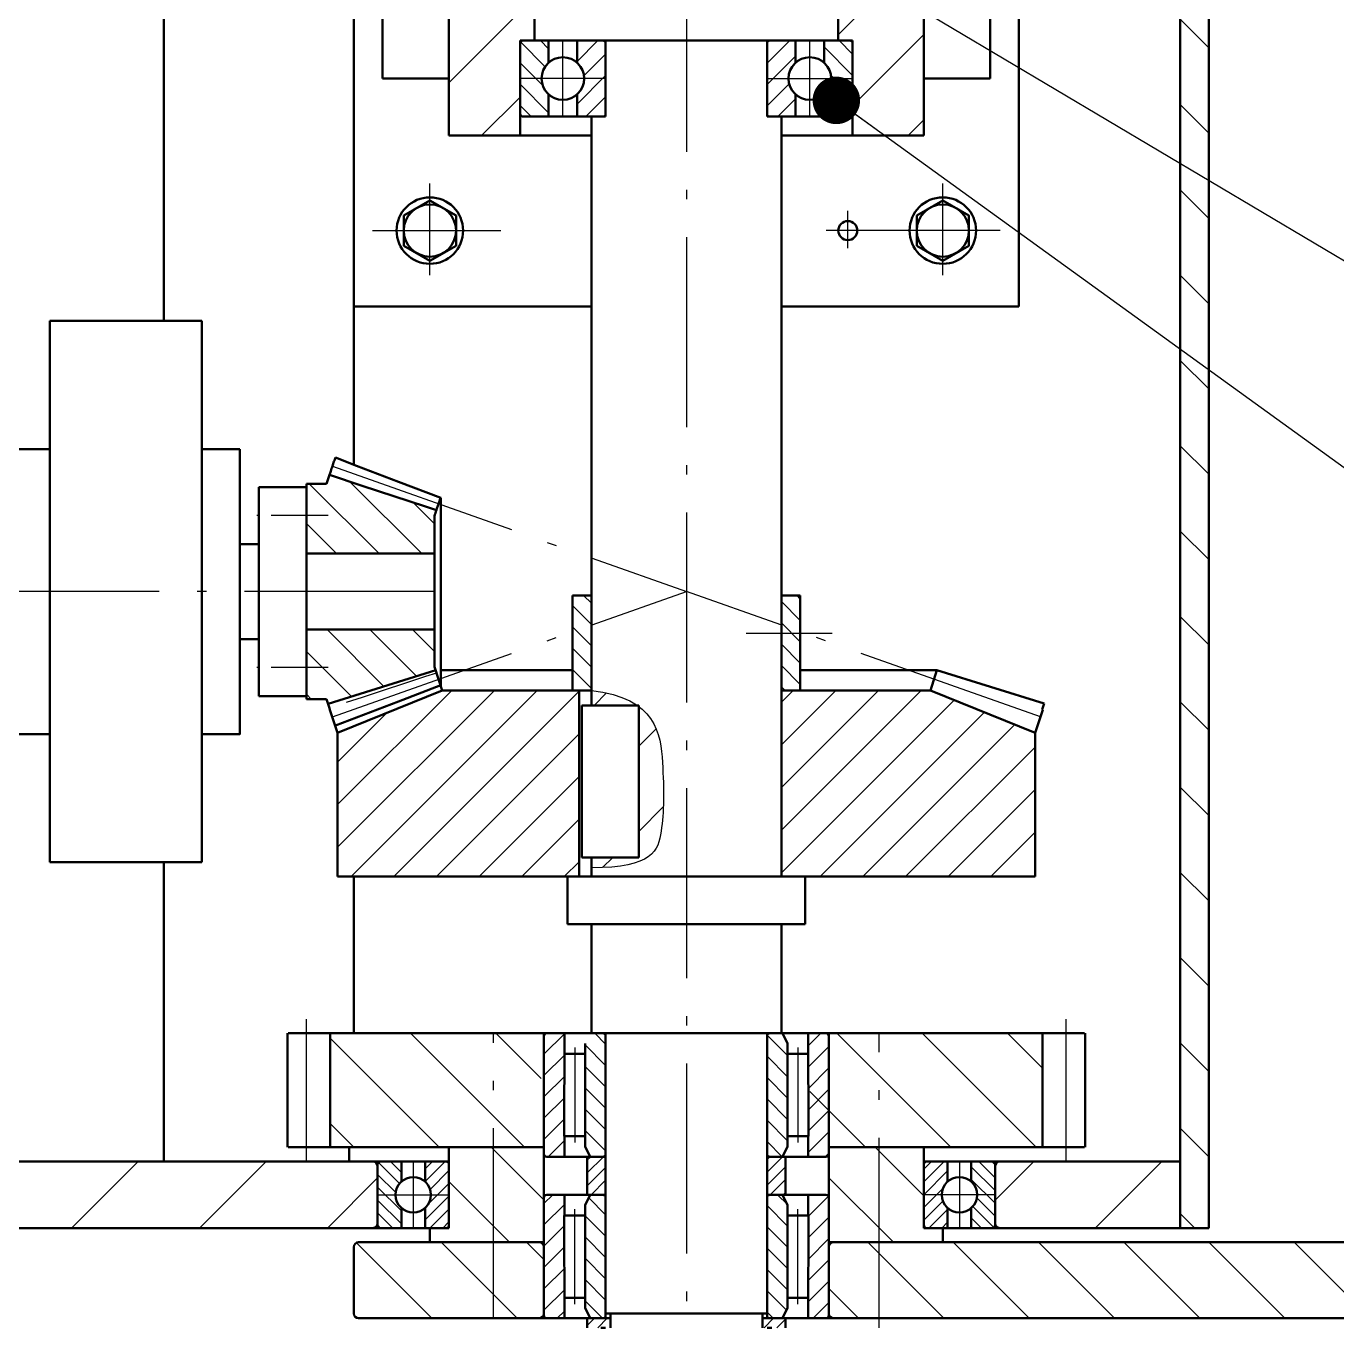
# Model space of a CAD drawing. Header units: millimetres. Extents: x -1896 to -707, y -189 to 652.
# Drawn here: x -1545.8 to -1476.8, y 8.8 to 77.3 of the extents above; entities that cross this region are included whole.
import ezdxf

# ---------------------------------------------------------------- set-up
doc = ezdxf.new("R2010")
doc.units = ezdxf.units.MM
doc.header["$LTSCALE"] = 10
doc.linetypes.add('CENTER', pattern=[1.45, 1, -0.2, 0.05, -0.2])
doc.linetypes.add('DASHED', pattern=[0.75, 0.5, -0.25])
doc.layers.add('1轮廓实线层', color=7, linetype='Continuous', lineweight=50)
for name, color, linetype in [('2细线层', 4, 'Continuous'), ('3中心线层', 1, 'CENTER'), ('4虚线层', 6, 'DASHED'), ('5剖面线层', 2, 'Continuous'), ('6文字层', 7, 'Continuous')]:
    doc.layers.add(name, color=color, linetype=linetype)
doc.styles.add('TH_GBDIM', font='romans.shx', dxfattribs={"width": 0.65, "bigfont": 'gbcbig.shx'})
doc.dimstyles.new('TH_GBDIM', dxfattribs={"dimtxt": 3.5, "dimasz": 2.5, "dimexe": 2, "dimexo": 0, "dimgap": 1.5, "dimtad": 1, "dimdsep": 46, "dimtxsty": 'TH_GBDIM', "dimcen": 2.5, "dimclrd": 130, "dimclre": 130, "dimclrt": 3, "dimazin": 2, "dimtfac": 0.714286, "dimtmove": 0, "dimatfit": 3, "dimfxl": 1, "dimtolj": 1, "dimtzin": 0, "dimlwd": -1, "dimlwe": -1, "dimarcsym": 0})
pattern_1 = [(45, (-1751.829, 277.0675), (-2.245064, 2.245064), [])]
pattern_2 = [(45, (-1751.829, 277.0675), (-3.367596, 3.367596), [])]
pattern_3 = [(135, (-1751.8289, 277.0675), (-0.561266, -0.561266), [])]
pattern_4 = [(45, (-1751.8289, 277.0675), (-0.561266, 0.561266), [])]
pattern_5 = [(135, (-1751.829, 277.0675), (-2.020558, -2.020558), [])]
pattern_6 = [(45, (-1751.8289, 277.0675), (-0.3367596, 0.3367596), [])]
pattern_7 = [(135, (-1751.8289, 277.0675), (-0.3367596, -0.3367596), [])]
pattern_8 = [(45, (-1751.8289, 693.9496), (-1.122532, 1.122532), [])]
pattern_9 = [(135, (-1751.829, 277.0675), (-2.245064, -2.245064), [])]
pattern_10 = [(45, (-1482.5789, 242.6175), (-0.3367596, 0.3367596), [])]
pattern_11 = [(135, (-1571.829, 277.0675), (-2.245064, -2.245064), [])]
pattern_12 = [(135, (-1751.8289, 693.9496), (-1.122532, -1.122532), [])]

msp = doc.modelspace()

# ---------------------------------------------------------------- hatches: boundary and pattern name
at = {"layer": '5剖面线层'}
h = msp.add_hatch(dxfattribs=at)
h.set_pattern_fill('ANSI31', color=256, angle=90)
h.set_pattern_definition(pattern_9)
h.paths.add_polyline_path([(-1485.0515, 141.0227), (-1483.5515, 141.0227), (-1483.5515, 14.0227), (-1485.0515, 14.0227)])
h = msp.add_hatch(dxfattribs=at)
h.set_pattern_fill('ANSI31', color=256, style=0)
h.set_pattern_definition(pattern_1)
h.paths.add_polyline_path([(-1523.5515, 74.5227), (-1523.5515, 71.5227), (-1519.8015, 71.5227), (-1519.8015, 76.5227), (-1519.0515, 76.5227), (-1519.0515, 78.5227), (-1519.8015, 78.5227), (-1519.8015, 83.5227), (-1523.5515, 83.5227), (-1523.5515, 80.5227)], flags=0)
h = msp.add_hatch(dxfattribs=at)
h.set_pattern_fill('ANSI31', color=256, style=0)
h.set_pattern_definition(pattern_1)
h.paths.add_polyline_path([(-1498.5515, 80.5227), (-1498.5515, 83.5227), (-1502.3015, 83.5227), (-1502.3015, 78.5227), (-1503.0515, 78.5227), (-1503.0515, 76.5227), (-1502.3015, 76.5227), (-1502.3015, 71.5227), (-1498.5515, 71.5227), (-1498.5515, 74.5227)], flags=0)
h = msp.add_hatch(dxfattribs=at)
h.set_pattern_fill('ANSI31', color=256, scale=0.25, angle=90)
h.set_pattern_definition(pattern_3)
h.paths.add_polyline_path([(-1519.8015, 72.6727, 0.4142136), (-1519.6515, 72.5227), (-1518.3015, 72.5227), (-1518.3015, 73.6909, -0.2123764), (-1518.6715, 74.5227), (-1519.8015, 74.5227)])
h.paths.add_polyline_path([(-1519.8015, 74.5227), (-1518.6715, 74.5227, -0.2123764), (-1518.3015, 75.3545), (-1518.3015, 76.5227), (-1519.6515, 76.5227, 0.4142136), (-1519.8015, 76.3727)])
h = msp.add_hatch(dxfattribs=at)
h.set_pattern_fill('ANSI31', color=256, scale=0.25)
h.set_pattern_definition(pattern_4)
h.paths.add_polyline_path([(-1516.8015, 73.6909), (-1516.8015, 72.5227), (-1515.4515, 72.5227, 0.4142136), (-1515.3015, 72.6727), (-1515.3015, 74.5227), (-1516.4315, 74.5227, -0.2123764)])
h.paths.add_polyline_path([(-1516.4315, 74.5227), (-1515.3015, 74.5227), (-1515.3015, 76.3727, 0.4142136), (-1515.4515, 76.5227), (-1516.8015, 76.5227), (-1516.8015, 75.3545, -0.2123764)])
h = msp.add_hatch(dxfattribs=at)
h.set_pattern_fill('ANSI31', color=256, scale=0.25)
h.set_pattern_definition(pattern_4)
h.paths.add_polyline_path([(-1505.3015, 73.6909), (-1505.3015, 72.5227), (-1506.6515, 72.5227, -0.4142136), (-1506.8015, 72.6727), (-1506.8015, 74.5227), (-1505.6715, 74.5227, 0.2123764)])
h.paths.add_polyline_path([(-1505.6715, 74.5227), (-1506.8015, 74.5227), (-1506.8015, 76.3727, -0.4142136), (-1506.6515, 76.5227), (-1505.3015, 76.5227), (-1505.3015, 75.3545, 0.2123764)])
h = msp.add_hatch(dxfattribs=at)
h.set_pattern_fill('ANSI31', color=256, scale=0.25, angle=90)
h.set_pattern_definition(pattern_3)
h.paths.add_polyline_path([(-1502.3015, 72.6727, -0.4142136), (-1502.4515, 72.5227), (-1503.8015, 72.5227), (-1503.8015, 73.6909, 0.2123764), (-1503.4315, 74.5227), (-1502.3015, 74.5227)])
h.paths.add_polyline_path([(-1502.3015, 74.5227), (-1503.4315, 74.5227, 0.2123764), (-1503.8015, 75.3545), (-1503.8015, 76.5227), (-1502.4515, 76.5227, -0.4142136), (-1502.3015, 76.3727)])
h = msp.add_hatch(dxfattribs=at)
h.set_pattern_fill('ANSI31', color=256, scale=0.5, angle=90, style=0)
h.set_pattern_definition(pattern_12)
h.paths.add_polyline_path([(-1524.3107, 49.5226), (-1531.0516, 49.5226), (-1531.0516, 53.1947), (-1529.9942, 53.1947), (-1529.8396, 53.6584), (-1529.8176, 53.6512), (-1529.7956, 53.644), (-1529.7736, 53.6368), (-1529.7515, 53.6296), (-1529.7295, 53.6224), (-1529.7075, 53.6151), (-1529.6855, 53.6079), (-1529.6635, 53.6007), (-1529.6415, 53.5935), (-1529.6195, 53.5863), (-1529.5975, 53.5791), (-1529.5754, 53.5719), (-1529.5534, 53.5646), (-1529.5314, 53.5574), (-1529.5094, 53.5502), (-1529.4874, 53.543), (-1529.4654, 53.5358), (-1529.4434, 53.5286), (-1529.4214, 53.5214), (-1529.3993, 53.5142), (-1529.3773, 53.5069), (-1529.3553, 53.4997), (-1529.3333, 53.4925), (-1529.3113, 53.4853), (-1529.2893, 53.4781), (-1529.2673, 53.4709), (-1529.2453, 53.4637), (-1529.2232, 53.4564), (-1529.2012, 53.4492), (-1529.1792, 53.442), (-1529.1572, 53.4348), (-1529.1352, 53.4276), (-1529.1132, 53.4204), (-1529.0912, 53.4132), (-1529.0692, 53.4059), (-1529.0471, 53.3987), (-1529.0251, 53.3915), (-1529.0031, 53.3843), (-1528.9811, 53.3771), (-1528.9591, 53.3699), (-1528.9371, 53.3627), (-1528.9151, 53.3555), (-1528.8931, 53.3482), (-1528.871, 53.341), (-1528.849, 53.3338), (-1528.827, 53.3266), (-1528.805, 53.3194), (-1528.783, 53.3122), (-1528.761, 53.305), (-1528.739, 53.2977), (-1528.717, 53.2905), (-1528.6949, 53.2833), (-1528.6729, 53.2761), (-1528.6509, 53.2689), (-1528.6289, 53.2617), (-1528.6069, 53.2545), (-1528.5849, 53.2473), (-1528.5629, 53.24), (-1528.5409, 53.2328), (-1528.5188, 53.2256), (-1528.4968, 53.2184), (-1528.4748, 53.2112), (-1528.4528, 53.204), (-1528.4308, 53.1968), (-1528.4088, 53.1895), (-1528.3868, 53.1823), (-1528.3648, 53.1751), (-1528.3427, 53.1679), (-1528.3207, 53.1607), (-1528.2987, 53.1535), (-1528.2767, 53.1463), (-1528.2547, 53.1391), (-1528.2327, 53.1318), (-1528.2107, 53.1246), (-1528.1887, 53.1174), (-1528.1666, 53.1102), (-1528.1446, 53.103), (-1528.1226, 53.0958), (-1528.1006, 53.0886), (-1528.0786, 53.0813), (-1528.0566, 53.0741), (-1528.0346, 53.0669), (-1528.0126, 53.0597), (-1527.9905, 53.0525), (-1527.9685, 53.0453), (-1527.9465, 53.0381), (-1527.9245, 53.0308), (-1527.9025, 53.0236), (-1527.8805, 53.0164), (-1527.8585, 53.0092), (-1527.8365, 53.002), (-1527.8144, 52.9948), (-1527.7924, 52.9876), (-1527.7704, 52.9804), (-1527.7484, 52.9731), (-1527.7264, 52.9659), (-1527.7044, 52.9587), (-1527.6824, 52.9515), (-1527.6603, 52.9443), (-1527.6383, 52.9371), (-1527.6163, 52.9299), (-1527.5943, 52.9226), (-1527.5723, 52.9154), (-1527.5503, 52.9082), (-1527.5283, 52.901), (-1527.5063, 52.8938), (-1527.4842, 52.8866), (-1527.4622, 52.8794), (-1527.4402, 52.8722), (-1527.4182, 52.8649), (-1527.3962, 52.8577), (-1527.3742, 52.8505), (-1527.3522, 52.8433), (-1527.3302, 52.8361), (-1527.3081, 52.8289), (-1527.2861, 52.8217), (-1527.2641, 52.8144), (-1527.2421, 52.8072), (-1527.2201, 52.8), (-1527.1981, 52.7928), (-1527.1761, 52.7856), (-1527.1541, 52.7784), (-1527.132, 52.7712), (-1527.11, 52.7639), (-1527.088, 52.7567), (-1527.066, 52.7495), (-1527.044, 52.7423), (-1527.022, 52.7351), (-1527, 52.7279), (-1526.978, 52.7207), (-1526.9559, 52.7135), (-1526.9339, 52.7062), (-1526.9119, 52.699), (-1526.8899, 52.6918), (-1526.8679, 52.6846), (-1526.8459, 52.6774), (-1526.8239, 52.6702), (-1526.8019, 52.663), (-1526.7798, 52.6557), (-1526.7578, 52.6485), (-1526.7358, 52.6413), (-1526.7138, 52.6341), (-1526.6918, 52.6269), (-1526.6698, 52.6197), (-1526.6478, 52.6125), (-1526.6258, 52.6053), (-1526.6037, 52.598), (-1526.5817, 52.5908), (-1526.5597, 52.5836), (-1526.5377, 52.5764), (-1526.5157, 52.5692), (-1526.4937, 52.562), (-1526.4717, 52.5548), (-1526.4497, 52.5475), (-1526.4276, 52.5403), (-1526.4056, 52.5331), (-1526.3836, 52.5259), (-1526.3616, 52.5187), (-1526.3396, 52.5115), (-1526.3176, 52.5043), (-1526.2956, 52.497), (-1526.2736, 52.4898), (-1526.2515, 52.4826), (-1526.2295, 52.4754), (-1526.2075, 52.4682), (-1526.1855, 52.461), (-1526.1635, 52.4538), (-1526.1415, 52.4466), (-1526.1195, 52.4393), (-1526.0975, 52.4321), (-1526.0754, 52.4249), (-1526.0534, 52.4177), (-1526.0314, 52.4105), (-1526.0094, 52.4033), (-1525.9874, 52.3961), (-1525.9654, 52.3888), (-1525.9434, 52.3816), (-1525.9214, 52.3744), (-1525.8993, 52.3672), (-1525.8773, 52.36), (-1525.8553, 52.3528), (-1525.8333, 52.3456), (-1525.8113, 52.3383), (-1525.7893, 52.3311), (-1525.7673, 52.3239), (-1525.7453, 52.3167), (-1525.7232, 52.3095), (-1525.7012, 52.3023), (-1525.6792, 52.2951), (-1525.6572, 52.2879), (-1525.6352, 52.2806), (-1525.6132, 52.2734), (-1525.5912, 52.2662), (-1525.5692, 52.259), (-1525.5471, 52.2518), (-1525.5251, 52.2446), (-1525.5031, 52.2374), (-1525.4811, 52.2301), (-1525.4591, 52.2229), (-1525.4371, 52.2157), (-1525.4151, 52.2085), (-1525.3931, 52.2013), (-1525.371, 52.1941), (-1525.349, 52.1869), (-1525.327, 52.1797), (-1525.305, 52.1724), (-1525.283, 52.1652), (-1525.261, 52.158), (-1525.239, 52.1508), (-1525.217, 52.1436), (-1525.1949, 52.1364), (-1525.1729, 52.1292), (-1525.1509, 52.1219), (-1525.1289, 52.1147), (-1525.1069, 52.1075), (-1525.0849, 52.1003), (-1525.0629, 52.0931), (-1525.0409, 52.0859), (-1525.0188, 52.0787), (-1524.9968, 52.0714), (-1524.9748, 52.0642), (-1524.9528, 52.057), (-1524.9308, 52.0498), (-1524.9088, 52.0426), (-1524.8868, 52.0354), (-1524.8648, 52.0282), (-1524.8427, 52.021), (-1524.8207, 52.0137), (-1524.7987, 52.0065), (-1524.7767, 51.9993), (-1524.7547, 51.9921), (-1524.7327, 51.9849), (-1524.7107, 51.9777), (-1524.6887, 51.9705), (-1524.6666, 51.9632), (-1524.6446, 51.956), (-1524.6226, 51.9488), (-1524.6006, 51.9416), (-1524.5786, 51.9344), (-1524.5566, 51.9272), (-1524.5346, 51.92), (-1524.5126, 51.9127), (-1524.4905, 51.9055), (-1524.4685, 51.8983), (-1524.4465, 51.8911), (-1524.4245, 51.8839), (-1524.4025, 51.8767), (-1524.3805, 51.8695), (-1524.3585, 51.8623), (-1524.3365, 51.855), (-1524.3144, 51.8478), (-1524.2924, 51.8406), (-1524.2704, 51.8334), (-1524.2484, 51.8262), (-1524.2264, 51.819), (-1524.2044, 51.8118), (-1524.3107, 51.4929)])
h = msp.add_hatch(dxfattribs=at)
h.set_pattern_fill('ANSI31', color=256, scale=0.25, angle=90)
h.set_pattern_definition(pattern_3)
h.paths.add_polyline_path([(-1516.0515, 42.3191), (-1517.0515, 42.3191), (-1517.0515, 45.3981), (-1516.0515, 45.7522)])
h.paths.add_polyline_path([(-1516.0515, 45.7522), (-1517.0515, 45.3981), (-1517.0515, 47.3191), (-1516.0515, 47.3191)])
h.paths.add_polyline_path([(-1505.0515, 42.3191), (-1506.0515, 42.3191), (-1506.0515, 45.3191), (-1505.0515, 45.3191)])
h.paths.add_polyline_path([(-1505.0515, 45.3981), (-1505.0515, 45.3191), (-1506.0515, 45.3191), (-1506.0515, 45.7522)])
h.paths.add_polyline_path([(-1505.0515, 45.3981), (-1506.0515, 45.7522), (-1506.0515, 47.3191), (-1505.0515, 47.3191)])
h = msp.add_hatch(dxfattribs=at)
h.set_pattern_fill('ANSI31', color=256, scale=0.5, angle=90, style=0)
h.set_pattern_definition(pattern_12)
h.paths.add_polyline_path([(-1529.9148, 41.6126), (-1524.2551, 43.3858), (-1524.3107, 43.5524), (-1524.3107, 45.5226), (-1531.0516, 45.5226), (-1531.0516, 41.8506), (-1529.9942, 41.8506)])
h = msp.add_hatch(dxfattribs=at)
h.set_pattern_fill('ANSI31', color=256, scale=0.5, style=0)
h.set_pattern_definition(pattern_8)
h.paths.add_polyline_path([(-1523.8995, 42.3191), (-1523.8995, 42.3191), (-1516.7015, 42.3191), (-1516.7015, 32.5226), (-1529.4068, 32.5226), (-1529.4068, 40.0886)])
h = msp.add_hatch(dxfattribs=at)
h.set_pattern_fill('ANSI31', color=256)
h.set_pattern_definition(pattern_1)
edge = h.paths.add_edge_path()
edge.add_spline(control_points=[(-1516.0515, 42.3191), (-1514.9408, 42.1869), (-1514.1676, 41.9005), (-1513.6264, 41.5226)], knot_values=[0, 0, 0, 0, 0.3236875, 0.3236875, 0.3236875, 0.3236875], degree=3, periodic=0)
edge.add_line((-1513.6264, 41.5226), (-1516.0515, 41.5226))
edge.add_line((-1516.0515, 41.5226), (-1516.0515, 42.3191))
edge = h.paths.add_edge_path()
edge.add_spline(control_points=[(-1513.5515, 41.4687), (-1512.4904, 40.6797), (-1512.2047, 37.7709), (-1512.2515, 34.8069), (-1512.8051, 32.9839), (-1516.0515, 32.9839)], knot_values=[0.3389282, 0.3389282, 0.3389282, 0.3389282, 1, 2, 3, 3, 3, 3], degree=3, periodic=0)
edge.add_line((-1516.0515, 32.9839), (-1516.0515, 33.5226))
edge.add_line((-1516.0515, 33.5226), (-1513.5515, 33.5226))
edge.add_line((-1513.5515, 33.5226), (-1513.5515, 41.4687))
h = msp.add_hatch(dxfattribs=at)
h.set_pattern_fill('ANSI31', color=256, scale=0.5, style=0)
h.set_pattern_definition(pattern_8)
h.paths.add_polyline_path([(-1498.2035, 42.3191), (-1498.2035, 42.3191), (-1506.0515, 42.3191), (-1506.0515, 32.5226), (-1492.6962, 32.5226), (-1492.6962, 40.0886)])
h = msp.add_hatch(dxfattribs=at)
h.set_pattern_fill('ANSI31', color=256, angle=90)
h.set_pattern_definition(pattern_11)
h.paths.add_polyline_path([(-1518.7015, 24.2727), (-1518.7015, 18.2727), (-1529.8015, 18.2727), (-1529.8015, 24.2727)])
h = msp.add_hatch(dxfattribs=at)
h.set_pattern_fill('ANSI31', color=256, scale=0.25)
h.set_pattern_definition(pattern_4)
h.paths.add_polyline_path([(-1518.5515, 24.1227, -0.4142136), (-1518.4015, 24.2727), (-1517.4682, 24.2727), (-1517.4782, 18.856), (-1517.4682, 18.856), (-1517.4682, 17.7727), (-1518.4015, 17.7727, -0.4142136), (-1518.5515, 17.9227), (-1518.5515, 20.2727), (-1518.5515, 20.9477), (-1518.5515, 24.0227)])
h = msp.add_hatch(dxfattribs=at)
h.set_pattern_fill('ANSI31', color=256, scale=0.25, angle=90)
h.set_pattern_definition(pattern_3)
h.paths.add_polyline_path([(-1516.3748, 23.1894), (-1516.3848, 23.731), (-1516.114, 24.2727), (-1515.4515, 24.2727, -0.4142136), (-1515.3015, 24.1227), (-1515.3015, 17.9227, -0.4142136), (-1515.4515, 17.7727), (-1516.114, 17.7727), (-1516.3848, 18.3144), (-1516.3848, 18.856), (-1516.3748, 18.856)])
h = msp.add_hatch(dxfattribs=at)
h.set_pattern_fill('ANSI31', color=256, scale=0.25, angle=90)
h.set_pattern_definition(pattern_3)
h.paths.add_polyline_path([(-1505.7282, 23.1894), (-1505.7182, 23.731), (-1505.989, 24.2727), (-1506.6515, 24.2727, 0.4142136), (-1506.8015, 24.1227), (-1506.8015, 17.9227, 0.4142136), (-1506.6515, 17.7727), (-1505.989, 17.7727), (-1505.7182, 18.3144), (-1505.7182, 18.856), (-1505.7282, 18.856)])
h = msp.add_hatch(dxfattribs=at)
h.set_pattern_fill('ANSI31', color=256, scale=0.25)
h.set_pattern_definition(pattern_4)
h.paths.add_polyline_path([(-1503.5515, 24.1227, 0.4142136), (-1503.7015, 24.2727), (-1504.6348, 24.2727), (-1504.6248, 18.856), (-1504.6348, 18.856), (-1504.6348, 17.7727), (-1503.7015, 17.7727, 0.4142136), (-1503.5515, 17.9227), (-1503.5515, 20.2727), (-1503.5515, 20.9477), (-1503.5515, 24.0227)])
h = msp.add_hatch(dxfattribs=at)
h.set_pattern_fill('ANSI31', color=256, angle=90)
h.set_pattern_definition(pattern_11)
h.paths.add_polyline_path([(-1504.5515, 18.2727), (-1504.5515, 24.2727), (-1492.3015, 24.2727), (-1492.3015, 18.2727)])
h = msp.add_hatch(dxfattribs=at)
h.set_pattern_fill('ANSI31', color=256, scale=0.9, angle=90, style=0)
h.set_pattern_definition(pattern_5)
h.paths.add_polyline_path([(-1523.5515, 18.2727), (-1523.5515, 13.2727), (-1518.5515, 13.2727), (-1518.5515, 18.2727)], flags=0)
h = msp.add_hatch(dxfattribs=at)
h.set_pattern_fill('ANSI31', color=256, scale=0.9, angle=90)
h.set_pattern_definition(pattern_5)
h.paths.add_polyline_path([(-1498.5515, 18.2727), (-1503.3015, 18.2727), (-1503.5515, 18.2727), (-1503.5515, 15.9227), (-1503.5515, 13.2727), (-1498.5515, 13.2727), (-1497.5515, 13.2727), (-1497.5515, 14.0227), (-1498.4015, 14.0227), (-1498.5515, 14.0227)])
h = msp.add_hatch(dxfattribs=at)
h.set_pattern_fill('ANSI31', color=256, scale=1.5, style=0)
h.set_pattern_definition(pattern_2)
edge = h.paths.add_edge_path(flags=0)
edge.add_line((-1681.8015, 14.2727), (-1681.8015, 17.2727))
edge.add_arc((-1681.5515, 17.2727), 0.25, 90, 180, ccw=False)
edge.add_line((-1681.5515, 17.5227), (-1527.5515, 17.5227))
edge.add_arc((-1527.5515, 17.2727), 0.25, 0, 90, ccw=False)
edge.add_line((-1527.3015, 17.2727), (-1527.3015, 14.2727))
edge.add_arc((-1527.5515, 14.2727), 0.25, 270, 360, ccw=False)
edge.add_line((-1527.5515, 14.0227), (-1681.5515, 14.0227))
edge.add_arc((-1681.5515, 14.2727), 0.25, 180, 270, ccw=False)
h = msp.add_hatch(dxfattribs=at)
h.set_pattern_fill('ANSI31', color=256, scale=0.15, angle=90)
h.set_pattern_definition(pattern_7)
h.paths.add_polyline_path([(-1526.0515, 14.0227), (-1527.1515, 14.0227, -0.4142136), (-1527.3015, 14.1727), (-1527.3015, 15.7727), (-1526.359, 15.7727, 0.2121658), (-1526.0515, 15.0807)])
h.paths.add_polyline_path([(-1526.359, 15.7727), (-1527.3015, 15.7727), (-1527.3015, 17.2727), (-1527.3015, 17.3727, -0.4142136), (-1527.1515, 17.5227), (-1526.0515, 17.5227), (-1526.0515, 16.4647, 0.2121658)])
h = msp.add_hatch(dxfattribs=at)
h.set_pattern_fill('ANSI31', color=256, scale=0.15)
h.set_pattern_definition(pattern_6)
h.paths.add_polyline_path([(-1523.5515, 14.1727, -0.4142136), (-1523.7015, 14.0227), (-1524.8015, 14.0227), (-1524.8015, 15.0807, 0.2121658), (-1524.494, 15.7727), (-1523.5515, 15.7727)])
h.paths.add_polyline_path([(-1523.5515, 15.7727), (-1524.494, 15.7727, 0.2121658), (-1524.8015, 16.4647), (-1524.8015, 17.5227), (-1523.7015, 17.5227, -0.4142136), (-1523.5515, 17.3727)])
h = msp.add_hatch(dxfattribs=at)
h.set_pattern_fill('ANSI31', color=256, scale=0.15)
h.set_pattern_definition(pattern_6)
h.paths.add_polyline_path([(-1515.3015, 15.7727), (-1515.4515, 15.7727), (-1516.114, 15.7727), (-1516.2665, 15.7727), (-1516.2665, 17.7727), (-1516.114, 17.7727), (-1515.4515, 17.7727), (-1515.3015, 17.7727)])
h = msp.add_hatch(dxfattribs=at)
h.set_pattern_fill('ANSI31', color=256, scale=0.15)
h.set_pattern_definition(pattern_6)
h.paths.add_polyline_path([(-1506.8015, 15.7727), (-1506.6515, 15.7727), (-1505.989, 15.7727), (-1505.8365, 15.7727), (-1505.8365, 17.7727), (-1505.989, 17.7727), (-1506.6515, 17.7727), (-1506.8015, 17.7727)])
h = msp.add_hatch(dxfattribs=at)
h.set_pattern_fill('ANSI31', color=256, scale=0.15)
h.set_pattern_definition(pattern_6)
h.paths.add_polyline_path([(-1498.5515, 14.1727, 0.4142136), (-1498.4015, 14.0227), (-1497.3015, 14.0227), (-1497.3015, 15.0807, -0.2121658), (-1497.609, 15.7727), (-1498.5515, 15.7727)])
h.paths.add_polyline_path([(-1498.5515, 15.7727), (-1497.609, 15.7727, -0.2121658), (-1497.3015, 16.4647), (-1497.3015, 17.5227), (-1498.4015, 17.5227, 0.4142136), (-1498.5515, 17.3727)])
h = msp.add_hatch(dxfattribs=at)
h.set_pattern_fill('ANSI31', color=256, scale=0.15, angle=90)
h.set_pattern_definition(pattern_7)
h.paths.add_polyline_path([(-1496.0515, 14.0227), (-1494.9515, 14.0227, 0.4142136), (-1494.8015, 14.1727), (-1494.8015, 15.7727), (-1495.744, 15.7727, -0.2121658), (-1496.0515, 15.0807)])
h.paths.add_polyline_path([(-1495.744, 15.7727), (-1494.8015, 15.7727), (-1494.8015, 17.2727), (-1494.8015, 17.3727, 0.4142136), (-1494.9515, 17.5227), (-1496.0515, 17.5227), (-1496.0515, 16.4647, -0.2121658)])
h = msp.add_hatch(dxfattribs=at)
h.set_pattern_fill('ANSI31', color=256, scale=1.5, style=0)
h.set_pattern_definition(pattern_2)
edge = h.paths.add_edge_path(flags=0)
edge.add_line((-1494.5515, 17.5227), (-1485.3015, 17.5227))
edge.add_arc((-1485.3015, 17.2727), 0.25, 0, 90, ccw=False)
edge.add_line((-1485.0515, 17.2727), (-1485.0515, 14.2727))
edge.add_arc((-1485.3015, 14.2727), 0.25, 270, 360, ccw=False)
edge.add_line((-1485.3015, 14.0227), (-1494.5515, 14.0227))
edge.add_arc((-1494.5515, 14.2727), 0.25, 180, 270, ccw=False)
edge.add_line((-1494.8015, 14.2727), (-1494.8015, 17.2727))
edge.add_arc((-1494.5515, 17.2727), 0.25, 90, 180, ccw=False)
h = msp.add_hatch(dxfattribs=at)
h.set_pattern_fill('ANSI31', color=256, scale=0.25)
h.set_pattern_definition(pattern_4)
h.paths.add_polyline_path([(-1518.5515, 9.4227, 0.4142136), (-1518.4015, 9.2727), (-1517.4682, 9.2727), (-1517.4782, 14.6894), (-1517.4682, 14.6894), (-1517.4682, 15.7727), (-1518.4015, 15.7727, 0.4142136), (-1518.5515, 15.6227), (-1518.5515, 13.2727), (-1518.5515, 12.5977), (-1518.5515, 9.5227)])
h = msp.add_hatch(dxfattribs=at)
h.set_pattern_fill('ANSI31', color=256, scale=0.25, angle=90)
h.set_pattern_definition(pattern_3)
h.paths.add_polyline_path([(-1516.3748, 10.356), (-1516.3848, 9.8144), (-1516.114, 9.2727), (-1515.4515, 9.2727, 0.4142136), (-1515.3015, 9.4227), (-1515.3015, 15.6227, 0.4142136), (-1515.4515, 15.7727), (-1516.114, 15.7727), (-1516.3848, 15.231), (-1516.3848, 14.6894), (-1516.3748, 14.6894)])
h = msp.add_hatch(dxfattribs=at)
h.set_pattern_fill('ANSI31', color=256, scale=0.25, angle=90)
h.set_pattern_definition(pattern_3)
h.paths.add_polyline_path([(-1505.7282, 10.356), (-1505.7182, 9.8144), (-1505.989, 9.2727), (-1506.6515, 9.2727, -0.4142136), (-1506.8015, 9.4227), (-1506.8015, 15.6227, -0.4142136), (-1506.6515, 15.7727), (-1505.989, 15.7727), (-1505.7182, 15.231), (-1505.7182, 14.6894), (-1505.7282, 14.6894)])
h = msp.add_hatch(dxfattribs=at)
h.set_pattern_fill('ANSI31', color=256, scale=0.25)
h.set_pattern_definition(pattern_4)
h.paths.add_polyline_path([(-1503.5515, 9.5227), (-1503.5515, 9.4227, -0.4142136), (-1503.7015, 9.2727), (-1504.6348, 9.2727), (-1504.6248, 14.6894), (-1504.6348, 14.6894), (-1504.6348, 15.7727), (-1503.7015, 15.7727, -0.4142136), (-1503.5515, 15.6227), (-1503.5515, 13.2727), (-1503.5515, 12.5977)])
h = msp.add_hatch(dxfattribs=at)
h.set_pattern_fill('ANSI31', color=256, angle=90, style=0)
h.set_pattern_definition(pattern_9)
edge = h.paths.add_edge_path(flags=0)
edge.add_line((-1518.5515, 13.0227), (-1518.5515, 9.5227))
edge.add_arc((-1518.8015, 9.5227), 0.25, 270, 360, ccw=False)
edge.add_line((-1518.8015, 9.2727), (-1528.3015, 9.2727))
edge.add_arc((-1528.3015, 9.5227), 0.25, 180, 270, ccw=False)
edge.add_line((-1528.5515, 9.5227), (-1528.5515, 13.0227))
edge.add_arc((-1528.3015, 13.0227), 0.25, 90, 180, ccw=False)
edge.add_line((-1528.3015, 13.2727), (-1518.8015, 13.2727))
edge.add_arc((-1518.8015, 13.0227), 0.25, 0, 90, ccw=False)
h = msp.add_hatch(dxfattribs=at)
h.set_pattern_fill('ANSI31', color=256, angle=90, style=0)
h.set_pattern_definition(pattern_9)
edge = h.paths.add_edge_path()
edge.add_line((-1426.3015, 9.2727), (-1503.3015, 9.2727))
edge.add_arc((-1503.3015, 9.5227), 0.25, 180, 270, ccw=False)
edge.add_line((-1503.5515, 9.5227), (-1503.5515, 13.0227))
edge.add_arc((-1503.3015, 13.0227), 0.25, 90, 180, ccw=False)
edge.add_line((-1503.3015, 13.2727), (-1426.3015, 13.2727))
edge.add_arc((-1424.5944, 17.144), 4.231, 246.204323, 256.925779)
edge.add_line((-1425.5515, 13.0227), (-1425.5515, 9.5227))
edge.add_arc((-1424.5944, 5.4014), 4.231, 103.074221, 113.795677)
h = msp.add_hatch(dxfattribs=at)
h.set_pattern_fill('ANSI31', color=256, scale=0.15)
h.set_pattern_definition(pattern_10)
h.paths.add_polyline_path([(-1516.2665, 9.2727), (-1515.0515, 9.2727), (-1515.0515, 8.7727), (-1516.2665, 8.7727)])
h = msp.add_hatch(dxfattribs=at)
h.set_pattern_fill('ANSI31', color=256, scale=0.15)
h.set_pattern_definition(pattern_10)
h.paths.add_polyline_path([(-1505.8365, 9.2727), (-1507.0515, 9.2727), (-1507.0515, 8.7727), (-1505.8365, 8.7727)])

# ---------------------------------------------------------------- linework, layer by layer
at = {"layer": '1轮廓实线层'}
for p, q in [((-1485.0515, 14.0227), (-1485.0515, 141.0227)), ((-1483.5515, 141.0227), (-1483.5515, 14.0227)), ((-1528.5515, 92.5227), (-1528.5515, 62.5227)), ((-1493.5515, 92.5227), (-1493.5515, 62.5227)), ((-1527.0515, 80.5227), (-1527.0515, 74.5227)), ((-1523.5515, 80.5227), (-1523.5515, 74.5227)), ((-1498.5515, 80.5227), (-1498.5515, 74.5227)), ((-1495.0515, 80.5227), (-1495.0515, 74.5227)), ((-1519.0515, 78.5227), (-1519.0515, 76.5227)), ((-1503.0515, 76.5227), (-1503.0515, 78.5227)), ((-1519.8015, 76.5227), (-1519.8015, 71.5227)), ((-1519.0515, 76.5227), (-1519.8015, 76.5227)), ((-1519.8015, 72.6727), (-1519.8015, 76.3727)), ((-1519.6515, 76.5227), (-1518.3015, 76.5227)), ((-1518.3015, 76.5227), (-1516.8015, 76.5227)), ((-1518.3015, 76.5227), (-1518.3015, 75.3545)), ((-1516.8015, 76.5227), (-1515.4515, 76.5227)), ((-1516.8015, 75.3545), (-1516.8015, 76.5227)), ((-1515.4515, 76.5227), (-1515.3015, 76.5227)), ((-1515.3015, 76.5227), (-1506.8015, 76.5227)), ((-1515.3015, 72.5227), (-1515.3015, 76.5227)), ((-1515.3015, 76.3727), (-1515.3015, 72.6727)), ((-1506.8015, 76.5227), (-1506.8015, 72.5227)), ((-1506.8015, 76.5227), (-1506.6515, 76.5227)), ((-1506.8015, 72.6727), (-1506.8015, 76.3727)), ((-1506.6515, 76.5227), (-1505.3015, 76.5227)), ((-1505.3015, 76.5227), (-1503.8015, 76.5227)), ((-1505.3015, 75.3545), (-1505.3015, 76.5227)), ((-1503.8015, 76.5227), (-1502.4515, 76.5227)), ((-1503.8015, 76.5227), (-1503.8015, 75.3545)), ((-1502.3015, 76.5227), (-1503.0515, 76.5227)), ((-1502.3015, 71.5227), (-1502.3015, 76.5227)), ((-1502.3015, 76.3727), (-1502.3015, 72.6727)), ((-1523.5515, 74.5227), (-1527.0515, 74.5227)), ((-1523.5515, 71.5227), (-1523.5515, 74.5227)), ((-1498.5515, 74.5227), (-1498.5515, 71.5227)), ((-1495.0515, 74.5227), (-1498.5515, 74.5227)), ((-1518.3015, 73.6909), (-1518.3015, 72.5227)), ((-1516.8015, 72.5227), (-1516.8015, 73.6909)), ((-1505.3015, 72.5227), (-1505.3015, 73.6909)), ((-1503.8015, 73.6909), (-1503.8015, 72.5227)), ((-1518.3015, 72.5227), (-1519.6515, 72.5227)), ((-1518.3015, 72.5227), (-1516.8015, 72.5227)), ((-1515.4515, 72.5227), (-1516.8015, 72.5227)), ((-1516.0515, 72.5227), (-1515.3015, 72.5227)), ((-1516.0515, 41.5226), (-1516.0515, 72.5227)), ((-1506.8015, 72.5227), (-1506.0515, 72.5227)), ((-1505.3015, 72.5227), (-1506.6515, 72.5227)), ((-1506.0515, 72.5227), (-1506.0515, 32.5226)), ((-1505.3015, 72.5227), (-1503.8015, 72.5227)), ((-1502.4515, 72.5227), (-1503.8015, 72.5227)), ((-1519.8015, 71.5227), (-1523.5515, 71.5227)), ((-1516.0515, 71.5227), (-1519.8015, 71.5227)), ((-1502.3015, 71.5227), (-1506.0515, 71.5227)), ((-1498.5515, 71.5227), (-1502.3015, 71.5227)), ((-1516.0515, 62.5227), (-1528.5515, 62.5227)), ((-1493.5515, 62.5227), (-1506.0515, 62.5227)), ((-1544.5516, 33.2726), (-1544.5516, 61.7726)), ((-1544.5516, 33.2726), (-1544.5516, 61.7726)), ((-1544.5516, 61.7726), (-1536.5516, 61.7726)), ((-1536.5516, 33.2726), (-1536.5516, 61.7726)), ((-1529.9942, 53.1947), (-1531.0516, 53.1947)), ((-1531.0516, 47.7727), (-1531.0516, 53.1947)), ((-1529.8396, 53.6584), (-1529.9942, 53.1947)), ((-1533.5516, 42.0226), (-1533.5516, 53.0226)), ((-1531.0516, 53.0226), (-1533.5516, 53.0226)), ((-1523.9834, 52.4578), (-1523.9834, 42.5708)), ((-1524.3107, 43.5525), (-1524.3107, 51.493)), ((-1533.5516, 50.0226), (-1534.5516, 50.0226)), ((-1531.0516, 41.8507), (-1531.0516, 49.5226)), ((-1524.3107, 49.5226), (-1531.0516, 49.5226)), ((-1531.0516, 41.8507), (-1531.0516, 47.2727)), ((-1516.0515, 47.3191), (-1517.0515, 47.3191)), ((-1517.0515, 47.3191), (-1517.0515, 42.3191)), ((-1505.0515, 47.3191), (-1506.0515, 47.3191)), ((-1505.0515, 42.3191), (-1505.0515, 47.3191)), ((-1533.5516, 45.0226), (-1534.5516, 45.0226)), ((-1524.3107, 45.5226), (-1531.0516, 45.5226)), ((-1523.8995, 42.3191), (-1524.3107, 43.5525)), ((-1529.9148, 41.6126), (-1524.2313, 43.3933)), ((-1517.0515, 43.3933), (-1523.9834, 43.3933)), ((-1497.8717, 43.3933), (-1505.0515, 43.3933)), ((-1497.8717, 43.3933), (-1498.2035, 42.3191)), ((-1497.8717, 43.3933), (-1497.9076, 43.3933)), ((-1492.2221, 41.6232), (-1497.8717, 43.3933)), ((-1529.4068, 40.0886), (-1523.8995, 42.3191)), ((-1516.0515, 42.3191), (-1523.8995, 42.3191)), ((-1516.7015, 42.3191), (-1516.7015, 32.5226)), ((-1498.2035, 42.3191), (-1506.0515, 42.3191)), ((-1492.6962, 40.0886), (-1498.2035, 42.3191)), ((-1531.0516, 42.0226), (-1533.5516, 42.0226)), ((-1531.0516, 41.8507), (-1529.9942, 41.8507)), ((-1529.9942, 41.8507), (-1529.8396, 41.387)), ((-1516.5515, 41.5226), (-1516.5515, 33.5226)), ((-1516.5515, 41.5226), (-1513.5515, 41.5226)), ((-1513.5515, 41.5226), (-1513.5515, 33.5226)), ((-1529.8395, 41.387), (-1529.8124, 41.3053)), ((-1529.8124, 41.3053), (-1529.4068, 40.0886)), ((-1492.6962, 40.0886), (-1492.2906, 41.3053)), ((-1529.4068, 40.0886), (-1529.4068, 32.5226)), ((-1492.6962, 32.5226), (-1492.6962, 40.0886)), ((-1544.5516, 33.2726), (-1536.5516, 33.2726)), ((-1516.5515, 33.5226), (-1513.5515, 33.5226)), ((-1516.0515, 32.5226), (-1516.0515, 33.5226)), ((-1516.0515, 33.5226), (-1516.0515, 32.5226)), ((-1516.0515, 32.5226), (-1529.4068, 32.5226)), ((-1517.3015, 32.5226), (-1517.3015, 30.0226)), ((-1516.0515, 32.5226), (-1506.0515, 32.5226)), ((-1492.6962, 32.5226), (-1506.0515, 32.5226)), ((-1504.8015, 32.5226), (-1504.8015, 30.0226)), ((-1517.3015, 30.0226), (-1504.8015, 30.0226)), ((-1516.0515, 24.2727), (-1516.0515, 30.0226)), ((-1516.0515, 30.0226), (-1516.0515, 24.2727)), ((-1506.0515, 30.0226), (-1506.0515, 24.2727)), ((-1506.0515, 24.2727), (-1506.0515, 30.0226)), ((-1532.0515, 18.2727), (-1532.0515, 24.2727)), ((-1529.7958, 24.2727), (-1532.0092, 24.2727)), ((-1529.8015, 18.2727), (-1529.8015, 24.2727)), ((-1518.5515, 24.2727), (-1529.801, 24.2727)), ((-1518.5515, 24.2727), (-1518.5515, 18.2727)), ((-1518.5515, 24.2727), (-1518.4015, 24.2727)), ((-1518.4015, 24.2727), (-1517.4682, 24.2727)), ((-1517.4782, 18.856), (-1517.4682, 24.2727)), ((-1517.4682, 24.2727), (-1516.114, 24.2727)), ((-1516.114, 24.2727), (-1515.4515, 24.2727)), ((-1516.0515, 24.2727), (-1515.3015, 24.2727)), ((-1515.3015, 24.2727), (-1515.3015, 9.2727)), ((-1515.3015, 24.2727), (-1506.3203, 24.2727)), ((-1506.8015, 9.2727), (-1506.8015, 24.2727)), ((-1506.8015, 24.2727), (-1506.0515, 24.2727)), ((-1506.6515, 24.2727), (-1505.989, 24.2727)), ((-1505.989, 24.2727), (-1504.6348, 24.2727)), ((-1505.7182, 23.731), (-1505.989, 24.2727)), ((-1504.6348, 24.2727), (-1503.7015, 24.2727)), ((-1504.6248, 18.856), (-1504.6348, 24.2727)), ((-1503.7015, 24.2727), (-1503.5515, 24.2727)), ((-1503.5515, 18.2727), (-1503.5515, 24.2727)), ((-1492.302, 24.2727), (-1503.5515, 24.2727)), ((-1492.3072, 24.2727), (-1490.0938, 24.2727)), ((-1492.3015, 18.2727), (-1492.3015, 24.2727)), ((-1490.0515, 18.2727), (-1490.0515, 24.2727)), ((-1518.5515, 21.0977), (-1518.5515, 24.1227)), ((-1516.3848, 23.731), (-1516.3848, 23.1894)), ((-1515.3015, 17.9227), (-1515.3015, 24.1227)), ((-1506.8015, 24.1227), (-1506.8015, 17.9227)), ((-1505.7182, 23.731), (-1505.7182, 23.1894)), ((-1503.5515, 24.1227), (-1503.5515, 21.0977)), ((-1517.4782, 23.1894), (-1516.3748, 23.1894)), ((-1516.3748, 18.856), (-1516.3748, 23.1894)), ((-1505.7282, 18.856), (-1505.7282, 23.1894)), ((-1504.6248, 23.1894), (-1505.7282, 23.1894)), ((-1518.5515, 17.9227), (-1518.5515, 20.9477)), ((-1503.5515, 20.9477), (-1503.5515, 17.9227)), ((-1517.4782, 18.856), (-1516.3748, 18.856)), ((-1517.4682, 17.7727), (-1517.4682, 18.856)), ((-1516.3848, 18.3144), (-1516.3848, 18.856)), ((-1504.6248, 18.856), (-1505.7282, 18.856)), ((-1505.7182, 18.3144), (-1505.7182, 18.856)), ((-1504.6348, 17.7727), (-1504.6348, 18.856)), ((-1529.7958, 18.2727), (-1532.0092, 18.2727)), ((-1529.801, 18.2727), (-1518.5515, 18.2727)), ((-1528.8015, 18.2727), (-1528.8015, 17.5227)), ((-1523.5515, 14.0227), (-1523.5515, 18.2727)), ((-1523.5515, 18.2727), (-1518.5515, 18.2727)), ((-1518.5515, 18.2727), (-1518.5515, 13.2727)), ((-1516.3848, 18.3144), (-1516.114, 17.7727)), ((-1505.7182, 18.3144), (-1505.989, 17.7727)), ((-1503.5515, 18.2727), (-1492.302, 18.2727)), ((-1503.5515, 13.2727), (-1503.5515, 18.2727)), ((-1503.5515, 18.2727), (-1498.5515, 18.2727)), ((-1498.5515, 18.2727), (-1498.5515, 14.0227)), ((-1490.0938, 18.2727), (-1492.3072, 18.2727)), ((-1527.5515, 17.5227), (-1681.5515, 17.5227)), ((-1527.1515, 17.5227), (-1527.5515, 17.5227)), ((-1527.3015, 17.3727), (-1527.3015, 14.1727)), ((-1527.3015, 14.2727), (-1527.3015, 17.2727)), ((-1526.0515, 17.5227), (-1527.1515, 17.5227)), ((-1526.0515, 16.4647), (-1526.0515, 17.5227)), ((-1524.8015, 17.5227), (-1526.0515, 17.5227)), ((-1523.7015, 17.5227), (-1524.8015, 17.5227)), ((-1524.8015, 17.5227), (-1524.8015, 16.4647)), ((-1523.5515, 17.5227), (-1523.7015, 17.5227)), ((-1523.5515, 14.1727), (-1523.5515, 17.3727)), ((-1518.4015, 17.7727), (-1517.4682, 17.7727)), ((-1517.4682, 17.7727), (-1516.114, 17.7727)), ((-1516.2665, 15.7727), (-1516.2665, 17.7727)), ((-1516.114, 17.7727), (-1515.4515, 17.7727)), ((-1515.4515, 17.7727), (-1515.3015, 17.7727)), ((-1506.8015, 17.7727), (-1506.6515, 17.7727)), ((-1506.6515, 17.7727), (-1505.989, 17.7727)), ((-1505.989, 17.7727), (-1504.6348, 17.7727)), ((-1505.8365, 15.7727), (-1505.8365, 17.7727)), ((-1504.6348, 17.7727), (-1503.7015, 17.7727)), ((-1498.4015, 17.5227), (-1498.5515, 17.5227)), ((-1498.5515, 17.3727), (-1498.5515, 14.1727)), ((-1497.3015, 17.5227), (-1498.4015, 17.5227)), ((-1496.0515, 17.5227), (-1497.3015, 17.5227)), ((-1497.3015, 17.5227), (-1497.3015, 16.4647)), ((-1494.9515, 17.5227), (-1496.0515, 17.5227)), ((-1496.0515, 16.4647), (-1496.0515, 17.5227)), ((-1494.5515, 17.5227), (-1494.9515, 17.5227)), ((-1494.8015, 14.1727), (-1494.8015, 17.3727)), ((-1494.8015, 17.2727), (-1494.8015, 14.2727)), ((-1485.0515, 17.5227), (-1494.5515, 17.5227)), ((-1518.5515, 12.5977), (-1518.5515, 15.6227)), ((-1517.4682, 15.7727), (-1518.4015, 15.7727)), ((-1516.114, 15.7727), (-1517.4682, 15.7727)), ((-1517.4682, 15.7727), (-1517.4682, 14.6894)), ((-1516.3848, 15.231), (-1516.114, 15.7727)), ((-1516.3848, 15.231), (-1516.3848, 14.6894)), ((-1515.4515, 15.7727), (-1516.114, 15.7727)), ((-1515.3015, 15.7727), (-1515.4515, 15.7727)), ((-1515.3015, 9.4227), (-1515.3015, 15.6227)), ((-1506.6515, 15.7727), (-1506.8015, 15.7727)), ((-1506.8015, 15.6227), (-1506.8015, 9.4227)), ((-1505.989, 15.7727), (-1506.6515, 15.7727)), ((-1505.7182, 15.231), (-1505.989, 15.7727)), ((-1504.6348, 15.7727), (-1505.989, 15.7727)), ((-1505.7182, 15.231), (-1505.7182, 14.6894)), ((-1503.7015, 15.7727), (-1504.6348, 15.7727)), ((-1504.6348, 15.7727), (-1504.6348, 14.6894)), ((-1503.5515, 15.6227), (-1503.5515, 12.5977)), ((-1526.0515, 14.0227), (-1526.0515, 15.0807)), ((-1524.8015, 15.0807), (-1524.8015, 14.0227)), ((-1517.4782, 14.6894), (-1516.3748, 14.6894)), ((-1517.4782, 14.6894), (-1517.4682, 9.2727)), ((-1516.3748, 14.6894), (-1516.3748, 10.356)), ((-1504.6248, 14.6894), (-1505.7282, 14.6894)), ((-1505.7282, 14.6894), (-1505.7282, 10.356)), ((-1504.6248, 14.6894), (-1504.6348, 9.2727)), ((-1497.3015, 15.0807), (-1497.3015, 14.0227)), ((-1496.0515, 14.0227), (-1496.0515, 15.0807)), ((-1527.5515, 14.0227), (-1681.5515, 14.0227)), ((-1527.5515, 14.0227), (-1527.1515, 14.0227)), ((-1527.1515, 14.0227), (-1526.0515, 14.0227)), ((-1524.8015, 14.0227), (-1526.0515, 14.0227)), ((-1524.8015, 14.0227), (-1523.7015, 14.0227)), ((-1524.5515, 13.2727), (-1524.5515, 14.0227)), ((-1523.7015, 14.0227), (-1523.5515, 14.0227)), ((-1498.5515, 14.0227), (-1498.4015, 14.0227)), ((-1498.4015, 14.0227), (-1497.3015, 14.0227)), ((-1497.5515, 13.2727), (-1497.5515, 14.0227)), ((-1497.3015, 14.0227), (-1494.9515, 14.0227)), ((-1494.9515, 14.0227), (-1494.5515, 14.0227)), ((-1494.5515, 14.0227), (-1483.5515, 14.0227)), ((-1528.3015, 13.2727), (-1518.8015, 13.2727)), ((-1523.5515, 13.2727), (-1518.5515, 13.2727)), ((-1503.5515, 13.2727), (-1498.5515, 13.2727)), ((-1503.3015, 13.2727), (-1425.5515, 13.2727)), ((-1528.5515, 13.0227), (-1528.5515, 9.5227)), ((-1518.5515, 13.0227), (-1518.5515, 9.5227)), ((-1518.5515, 9.4227), (-1518.5515, 12.4477)), ((-1503.5515, 9.5227), (-1503.5515, 13.0227)), ((-1503.5515, 12.4477), (-1503.5515, 9.4227)), ((-1517.4782, 10.356), (-1516.3748, 10.356)), ((-1516.3848, 9.8144), (-1516.3848, 10.356)), ((-1504.6248, 10.356), (-1505.7282, 10.356)), ((-1505.7182, 9.8144), (-1505.7182, 10.356)), ((-1516.3848, 9.8144), (-1516.114, 9.2727)), ((-1505.7182, 9.8144), (-1505.989, 9.2727)), ((-1528.3015, 9.2727), (-1518.8015, 9.2727)), ((-1518.8015, 9.2727), (-1518.4015, 9.2727)), ((-1517.4682, 9.2727), (-1518.4015, 9.2727)), ((-1516.114, 9.2727), (-1517.4682, 9.2727)), ((-1516.2665, 9.2727), (-1516.2665, 8.7727)), ((-1515.4515, 9.2727), (-1516.114, 9.2727)), ((-1516.114, 9.2727), (-1515.4515, 9.2727)), ((-1515.3015, 9.2727), (-1515.8515, 9.2727)), ((-1515.8515, 9.2727), (-1515.3015, 9.2727)), ((-1515.3015, 9.2727), (-1515.4515, 9.2727)), ((-1515.4515, 9.2727), (-1515.3015, 9.2727)), ((-1515.3015, 9.5227), (-1506.8015, 9.5227)), ((-1515.3015, 9.2727), (-1515.0515, 9.2727)), ((-1515.0515, 8.7727), (-1515.0515, 9.5227)), ((-1507.0515, 8.7727), (-1507.0515, 9.5227)), ((-1506.8015, 9.2727), (-1507.0515, 9.2727)), ((-1506.6515, 9.2727), (-1506.8015, 9.2727)), ((-1506.8015, 9.2727), (-1506.2515, 9.2727)), ((-1506.2515, 9.2727), (-1506.8015, 9.2727)), ((-1505.989, 9.2727), (-1506.6515, 9.2727)), ((-1505.989, 9.2727), (-1425.3015, 9.2727)), ((-1505.8365, 9.2727), (-1505.8365, 8.7727)), ((-1503.7015, 9.2727), (-1503.3015, 9.2727)), ((-1515.5515, 8.7727), (-1515.3015, 8.7727)), ((-1515.3015, 8.7727), (-1515.5515, 8.7727)), ((-1506.5515, 8.7727), (-1506.8015, 8.7727)), ((-1506.8015, 8.7727), (-1506.5515, 8.7727))]:
    msp.add_line(p, q, dxfattribs=at)
at = {"layer": '1轮廓实线层', "ltscale": 0.3}
for p, q in [((-1538.5515, 61.7726), (-1538.5515, 93.2728)), ((-1528.5515, 62.5227), (-1528.5515, 54.2022)), ((-1538.5515, 17.5227), (-1538.5515, 33.2726)), ((-1528.5515, 32.5226), (-1528.5515, 24.2727))]:
    msp.add_line(p, q, dxfattribs=at)
at = {"layer": '1轮廓实线层'}
for points in [[(-1523.1765, 65.7288), (-1524.5515, 64.935), (-1525.9265, 65.7288), (-1525.9265, 67.3166), (-1524.5515, 68.1104), (-1523.1765, 67.3166)], [(-1498.9265, 65.7288), (-1497.5515, 64.935), (-1496.1765, 65.7288), (-1496.1765, 67.3166), (-1497.5515, 68.1104), (-1498.9265, 67.3166)]]:
    msp.add_lwpolyline(points, close=True, dxfattribs=at)
for points in [[(-1547.0516, 55.0226), (-1547.0516, 40.0226), (-1544.5516, 40.0226)], [(-1544.5516, 55.0226), (-1547.0516, 55.0226)], [(-1534.5516, 55.0226), (-1534.5516, 40.0226), (-1536.5516, 40.0226)], [(-1536.5516, 55.0226), (-1536.5516, 42.0226), (-1536.5516, 42.0226)], [(-1536.5516, 55.0226), (-1534.5516, 55.0226)]]:
    msp.add_lwpolyline(points, dxfattribs=at)
at = {"layer": '1轮廓实线层', "flags": 128}
for points in [[(-1529.5263, 54.5744), (-1528.411, 54.1486), (-1526.1972, 53.3032), (-1523.9834, 52.4578)], [(-1524.2044, 51.8118), (-1524.7839, 52.0017), (-1528.1083, 53.0911), (-1529.8396, 53.6584)], [(-1529.5263, 40.471), (-1528.411, 40.8968), (-1526.1972, 41.7422), (-1523.9834, 42.5876)]]:
    msp.add_lwpolyline(points, dxfattribs=at)
at = {"layer": '1轮廓实线层'}
for centre, radius in [((-1517.5515, 74.5227), 1.12), ((-1504.5515, 74.5227), 1.12), ((-1524.5515, 66.5227), 1.75), ((-1524.5515, 66.5227), 1.375), ((-1497.5515, 66.5227), 1.75), ((-1497.5515, 66.5227), 1.375), ((-1502.5515, 66.5227), 0.5), ((-1525.4265, 15.7727), 0.9325), ((-1496.6765, 15.7727), 0.9325)]:
    msp.add_circle(centre, radius, dxfattribs=at)
for centre, radius, start, end in [((-1519.6515, 76.3727), 0.15, 90, 180), ((-1515.4515, 76.3727), 0.15, 0, 90), ((-1506.6515, 76.3727), 0.15, 90, 180), ((-1502.4515, 76.3727), 0.15, 0, 90), ((-1519.6515, 72.6727), 0.15, 180, 270), ((-1515.4515, 72.6727), 0.15, 270, 0), ((-1506.6515, 72.6727), 0.15, 180, 270), ((-1502.4515, 72.6727), 0.15, 270, 0), ((-1518.4015, 24.1227), 0.15, 90, 180), ((-1515.4515, 24.1227), 0.15, 360, 90), ((-1506.6515, 24.1227), 0.15, 90, 180), ((-1503.7015, 24.1227), 0.15, 0, 90), ((-1527.5515, 17.2727), 0.25, 0, 90), ((-1527.1515, 17.3727), 0.15, 90, 180), ((-1523.7015, 17.3727), 0.15, 0, 90), ((-1518.4015, 17.9227), 0.15, 180, 270), ((-1515.4515, 17.9227), 0.15, 270, 360), ((-1506.6515, 17.9227), 0.15, 180, 270), ((-1503.7015, 17.9227), 0.15, 270, 0), ((-1498.4015, 17.3727), 0.15, 90, 180), ((-1494.9515, 17.3727), 0.15, 0, 90), ((-1494.5515, 17.2727), 0.25, 90, 180), ((-1518.4015, 15.6227), 0.15, 90, 180), ((-1515.4515, 15.6227), 0.15, 0, 90), ((-1506.6515, 15.6227), 0.15, 90, 180), ((-1503.7015, 15.6227), 0.15, 0, 90), ((-1527.5515, 14.2727), 0.25, 270, 0), ((-1527.1515, 14.1727), 0.15, 180, 270), ((-1523.7015, 14.1727), 0.15, 270, 0), ((-1498.4015, 14.1727), 0.15, 180, 270), ((-1494.9515, 14.1727), 0.15, 270, 0), ((-1494.5515, 14.2727), 0.25, 180, 270), ((-1528.3015, 13.0227), 0.25, 90, 180), ((-1518.8015, 13.0227), 0.25, 0, 90), ((-1503.3015, 13.0227), 0.25, 90, 180), ((-1528.3015, 9.5227), 0.25, 180, 270), ((-1518.8015, 9.5227), 0.25, 270, 0), ((-1518.4015, 9.4227), 0.15, 180, 270), ((-1515.4515, 9.4227), 0.15, 270, 360), ((-1506.6515, 9.4227), 0.15, 180, 270), ((-1503.7015, 9.4227), 0.15, 270, 0), ((-1503.3015, 9.5227), 0.25, 180, 270)]:
    msp.add_arc(centre, radius, start, end, dxfattribs=at)
for points, knots in [([(-1529.5263, 54.5744), (-1529.5506, 54.5062), (-1529.6002, 54.3668), (-1529.6821, 54.1279), (-1529.7624, 53.8896), (-1529.8162, 53.7284), (-1529.8396, 53.6584)], [0, 0, 0, 0, 0.2569377, 0.5254618, 0.7939839, 1, 1, 1, 1]), ([(-1524.3107, 51.493), (-1524.2752, 51.5992), (-1524.2398, 51.7055), (-1524.2044, 51.8118), (-1524.2044, 51.8118), (-1524.2044, 51.8118), (-1524.2044, 51.8118), (-1524.2013, 51.8209), (-1524.1757, 51.8977), (-1524.1286, 52.0385), (-1524.0713, 52.2073), (-1524.023, 52.3471), (-1523.9964, 52.4216), (-1523.9834, 52.4578)], [-0.441091, -0.441091, -0.441091, -0.441091, 0, 0, 0, 0, 0, 0, 0.0381221, 0.3187278, 0.5993352, 0.805176, 1, 1, 1, 1]), ([(-1492.3169, 41.314), (-1492.3055, 41.3506), (-1492.2732, 41.4547), (-1492.2422, 41.557), (-1492.2221, 41.6232)], [0, 0, 0, 0, 0.3523719, 1, 1, 1, 1])]:
    msp.add_open_spline(points, degree=3, knots=knots, dxfattribs=at)
at = {"layer": '2细线层'}
msp.add_open_spline([(-1516.0515, 42.3191), (-1512.6201, 41.9109), (-1512.1988, 38.1484), (-1512.2515, 34.8069), (-1512.8051, 32.9839), (-1516.0515, 32.9839)], degree=3, dxfattribs=at)
at = {"layer": '3中心线层'}
for p, q in [((-1511.0515, 225.6761), (-1511.0515, -81.224)), ((-1524.5515, 64.17), (-1524.5515, 68.9937)), ((-1497.5515, 64.17), (-1497.5515, 68.9937)), ((-1502.5515, 65.602), (-1502.5515, 67.5617)), ((-1527.5738, 66.5227), (-1520.8219, 66.5227)), ((-1494.5292, 66.5227), (-1503.6844, 66.5227)), ((-1529.6855, 54.1173), (-1511.0515, 47.5226)), ((-1541.2568, 47.5226), (-1677.6873, 47.5226)), ((-1524.3107, 47.5226), (-1541.2568, 47.5226)), ((-1529.6855, 40.9246), (-1511.0515, 47.5226)), ((-1492.4175, 40.9246), (-1511.0515, 47.5226)), ((-1531.0515, 17.5227), (-1531.0515, 25.0251)), ((-1491.0515, 17.5227), (-1491.0515, 25.0251)), ((-1521.2005, 9.2727), (-1521.2005, 24.2727)), ((-1500.9025, 8.7727), (-1500.9025, 24.2727))]:
    msp.add_line(p, q, dxfattribs=at)
at = {"layer": '3中心线层', "ltscale": 0.5}
for p, q in [((-1517.5515, 72.5227), (-1517.5515, 76.5227)), ((-1504.5515, 72.5227), (-1504.5515, 76.5227)), ((-1515.3015, 74.5227), (-1519.8015, 74.5227)), ((-1506.8015, 74.5227), (-1502.3015, 74.5227)), ((-1503.3776, 45.3191), (-1507.9044, 45.3191)), ((-1516.9265, 23.5245), (-1516.9265, 18.4244)), ((-1505.1765, 23.5245), (-1505.1765, 18.4244)), ((-1525.4265, 17.5227), (-1525.4265, 14.0227)), ((-1496.6765, 17.5227), (-1496.6765, 14.0227)), ((-1527.3015, 15.7727), (-1523.5515, 15.7727)), ((-1494.8015, 15.7727), (-1498.5515, 15.7727)), ((-1516.9265, 10.0209), (-1516.9265, 15.121)), ((-1505.1765, 10.0209), (-1505.1765, 15.121))]:
    msp.add_line(p, q, dxfattribs=at)
at = {"layer": '3中心线层', "ltscale": 0.3}
for p, q in [((-1529.9054, 51.5226), (-1534.1022, 51.5226)), ((-1529.9054, 43.5226), (-1534.2083, 43.5226))]:
    msp.add_line(p, q, dxfattribs=at)
at = {"layer": '4虚线层', "flags": 128}
msp.add_lwpolyline([(-1524.2044, 43.2336), (-1524.7839, 43.0437), (-1528.1083, 41.9543), (-1529.8396, 41.387)], dxfattribs=at)

# ---------------------------------------------------------------- leaders
at = {"layer": '6文字层'}
for points in [[(-1528.0809, 103.8083), (-1440.7143, 61.1118)], [(-1540.8482, 103.2306), (-1440.5647, 43.609)], [(-1503.1549, 73.3757), (-1440.5647, 28.0993)]]:
    msp.add_leader(points, dimstyle='TH_GBDIM', override={"dimgap": 1.5, "dimtad": 0, "dimldrblk": 'Dot'}, dxfattribs=at)

doc.saveas('drawing.dxf')
